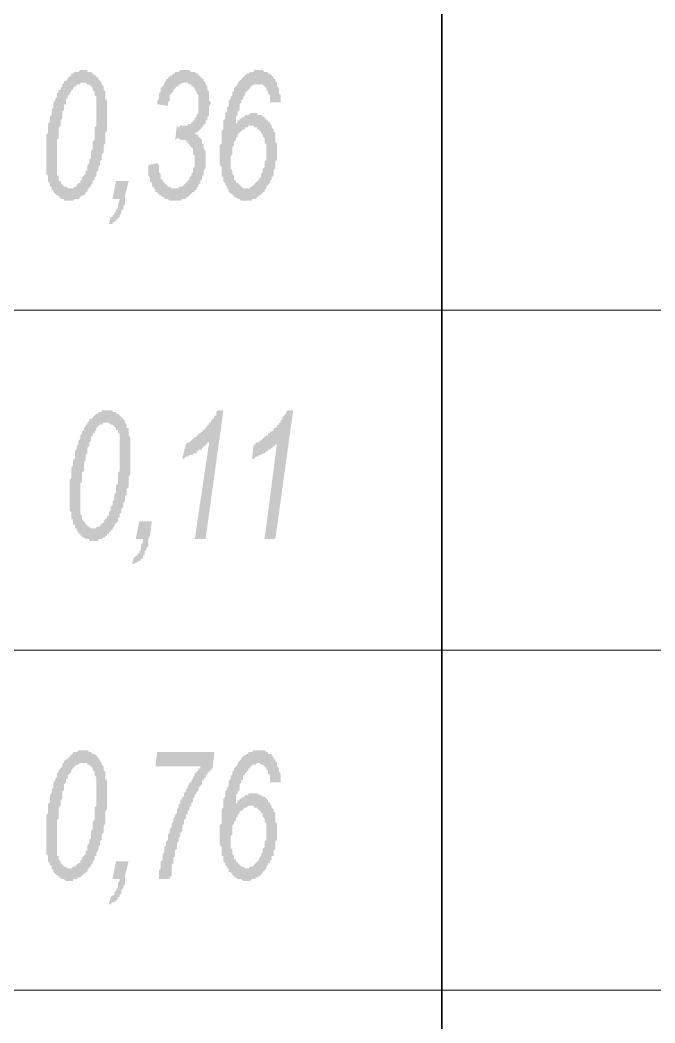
# Model space of a CAD drawing. Header units: millimetres. Extents: x 1372 to 666090, y 1285 to 31551.
# Drawn here: x 635130 to 636611, y 21863 to 24200 of the extents above; entities that cross this region are included whole.
import ezdxf

# ---------------------------------------------------------------- set-up
doc = ezdxf.new("R2010")
doc.units = ezdxf.units.MM
doc.layers.add('PDF _0', color=7, linetype='Continuous')
doc.layers.add('PDF _75-АЗ Штамп', color=7, linetype='Continuous')

msp = doc.modelspace()

# ---------------------------------------------------------------- hatches: boundary and pattern name
at = {"layer": 'PDF _75-АЗ Штамп', "transparency": 33554559}
h = msp.add_hatch(color=256, dxfattribs=at)
h.paths.add_polyline_path([(635191.5, 23882.9), (635191.5, 23887.1), (635191.5, 23891.3), (635191.5, 23895.5), (635191.5, 23899.6), (635191.5, 23903.8), (635191.5, 23903.8), (635191.5, 23908), (635191.5, 23912.1), (635191.5, 23916.3), (635191.5, 23920.5), (635191.5, 23924.7), (635191.5, 23928.8), (635191.5, 23933), (635195.7, 23937.2), (635195.7, 23941.3), (635195.7, 23945.5), (635195.7, 23949.7), (635195.7, 23953.9), (635195.7, 23958), (635199.9, 23962.2), (635199.9, 23966.4), (635199.9, 23970.5), (635199.9, 23974.7), (635204, 23978.9), (635204, 23983.1), (635204, 23987.2), (635204, 23991.4), (635208.2, 23995.6), (635208.2, 23999.7), (635208.2, 24003.9), (635208.2, 24008.1), (635212.4, 24012.3), (635212.4, 24012.3), (635212.4, 24016.4), (635216.5, 24020.6), (635216.5, 24020.6), (635216.5, 24024.8), (635216.5, 24028.9), (635220.7, 24033.1), (635220.7, 24037.3), (635224.9, 24037.3), (635224.9, 24041.5), (635229.1, 24045.6), (635229.1, 24049.8), (635229.1, 24049.8), (635233.2, 24054), (635233.2, 24058.1), (635233.2, 24058.1), (635237.4, 24058.1), (635241.6, 24062.3), (635241.6, 24066.5), (635245.7, 24066.5), (635245.7, 24070.7), (635249.9, 24070.7), (635249.9, 24074.8), (635254.1, 24074.8), (635254.1, 24074.8), (635258.3, 24079), (635262.4, 24079), (635262.4, 24079), (635266.6, 24079), (635270.8, 24083.2), (635270.8, 24083.2), (635274.9, 24083.2), (635279.1, 24083.2), (635279.1, 24083.2), (635283.3, 24083.2), (635287.5, 24083.2), (635287.5, 24079), (635291.6, 24079), (635295.8, 24079), (635295.8, 24079), (635300, 24074.8), (635300, 24074.8), (635304.1, 24070.7), (635308.3, 24070.7), (635308.3, 24066.5), (635312.5, 24066.5), (635312.5, 24062.3), (635316.7, 24058.1), (635316.7, 24058.1), (635320.8, 24054), (635320.8, 24049.8), (635320.8, 24049.8), (635325, 24045.6), (635325, 24041.5), (635325, 24037.3), (635325, 24037.3), (635329.2, 24033.1), (635329.2, 24028.9), (635329.2, 24024.8), (635329.2, 24020.6), (635329.2, 24016.4), (635333.3, 24012.3), (635333.3, 24008.1), (635333.3, 24003.9), (635333.3, 23999.7), (635333.3, 23995.6), (635333.3, 23991.4), (635333.3, 23987.2), (635333.3, 23983.1), (635333.3, 23978.9), (635333.3, 23974.7), (635333.3, 23970.5), (635333.3, 23966.4), (635333.3, 23962.2), (635333.3, 23958), (635333.3, 23953.9), (635333.3, 23949.7), (635333.3, 23945.5), (635333.3, 23941.3), (635329.2, 23937.2), (635329.2, 23933), (635329.2, 23933), (635329.2, 23928.8), (635329.2, 23924.7), (635329.2, 23920.5), (635329.2, 23916.3), (635329.2, 23912.1), (635325, 23908), (635325, 23903.8), (635325, 23899.6), (635325, 23895.5), (635325, 23891.3), (635320.8, 23887.1), (635320.8, 23887.1), (635320.8, 23882.9), (635320.8, 23878.8), (635320.8, 23874.6), (635316.7, 23870.4), (635316.7, 23866.3), (635316.7, 23862.1), (635312.5, 23857.9), (635312.5, 23853.7), (635312.5, 23849.6), (635308.3, 23845.4), (635308.3, 23841.2), (635308.3, 23837.1), (635304.1, 23832.9), (635304.1, 23832.9), (635304.1, 23828.7), (635300, 23824.5), (635300, 23820.4), (635300, 23820.4), (635295.8, 23816.2), (635295.8, 23812), (635291.6, 23812), (635291.6, 23807.9), (635287.5, 23803.7), (635287.5, 23803.7), (635287.5, 23799.5), (635283.3, 23799.5), (635283.3, 23795.3), (635279.1, 23791.2), (635274.9, 23791.2), (635274.9, 23791.2), (635270.8, 23787), (635270.8, 23787), (635266.6, 23782.8), (635262.4, 23782.8), (635262.4, 23782.8), (635258.3, 23782.8), (635254.1, 23778.7), (635254.1, 23778.7), (635249.9, 23778.7), (635245.7, 23778.7), (635245.7, 23778.7), (635241.6, 23778.7), (635241.6, 23778.7), (635237.4, 23778.7), (635233.2, 23778.7), (635233.2, 23782.8), (635229.1, 23782.8), (635224.9, 23782.8), (635224.9, 23787), (635220.7, 23787), (635220.7, 23791.2), (635216.5, 23791.2), (635212.4, 23795.3), (635212.4, 23795.3), (635208.2, 23799.5), (635208.2, 23803.7), (635204, 23803.7), (635204, 23807.9), (635204, 23812), (635199.9, 23812), (635199.9, 23816.2), (635199.9, 23820.4), (635195.7, 23824.5), (635195.7, 23824.5), (635195.7, 23828.7), (635195.7, 23832.9), (635195.7, 23837.1), (635191.5, 23841.2), (635191.5, 23845.4), (635191.5, 23849.6), (635191.5, 23853.7), (635191.5, 23857.9), (635191.5, 23862.1), (635191.5, 23866.3), (635191.5, 23870.4), (635191.5, 23874.6), (635191.5, 23882.9), (635191.5, 23882.9)], flags=0)
h.paths.add_polyline_path([(635216.5, 23870.4), (635216.5, 23866.3), (635216.5, 23862.1), (635216.5, 23857.9), (635216.5, 23853.7), (635216.5, 23849.6), (635216.5, 23845.4), (635216.5, 23841.2), (635216.5, 23837.1), (635220.7, 23837.1), (635220.7, 23832.9), (635220.7, 23828.7), (635220.7, 23824.5), (635224.9, 23824.5), (635224.9, 23820.4), (635229.1, 23816.2), (635229.1, 23816.2), (635233.2, 23812), (635233.2, 23812), (635237.4, 23812), (635241.6, 23807.9), (635241.6, 23807.9), (635245.7, 23807.9), (635245.7, 23807.9), (635249.9, 23807.9), (635249.9, 23807.9), (635254.1, 23807.9), (635258.3, 23812), (635258.3, 23812), (635262.4, 23812), (635262.4, 23816.2), (635266.6, 23820.4), (635270.8, 23820.4), (635270.8, 23824.5), (635274.9, 23828.7), (635274.9, 23828.7), (635274.9, 23828.7), (635274.9, 23832.9), (635279.1, 23837.1), (635279.1, 23837.1), (635283.3, 23841.2), (635283.3, 23845.4), (635283.3, 23849.6), (635287.5, 23849.6), (635287.5, 23853.7), (635287.5, 23857.9), (635287.5, 23862.1), (635291.6, 23866.3), (635291.6, 23870.4), (635291.6, 23874.6), (635295.8, 23878.8), (635295.8, 23882.9), (635295.8, 23887.1), (635295.8, 23891.3), (635295.8, 23895.5), (635300, 23899.6), (635300, 23903.8), (635300, 23908), (635300, 23912.1), (635300, 23916.3), (635304.1, 23920.5), (635304.1, 23924.7), (635304.1, 23933), (635304.1, 23937.2), (635304.1, 23941.3), (635304.1, 23945.5), (635304.1, 23949.7), (635308.3, 23953.9), (635308.3, 23958), (635308.3, 23962.2), (635308.3, 23966.4), (635308.3, 23970.5), (635308.3, 23970.5), (635308.3, 23974.7), (635308.3, 23978.9), (635308.3, 23983.1), (635308.3, 23987.2), (635308.3, 23991.4), (635308.3, 23991.4), (635308.3, 23999.7), (635308.3, 24003.9), (635308.3, 24008.1), (635308.3, 24012.3), (635308.3, 24016.4), (635308.3, 24020.6), (635304.1, 24024.8), (635304.1, 24028.9), (635304.1, 24028.9), (635304.1, 24033.1), (635300, 24037.3), (635300, 24037.3), (635300, 24041.5), (635295.8, 24045.6), (635295.8, 24045.6), (635291.6, 24049.8), (635287.5, 24049.8), (635287.5, 24049.8), (635283.3, 24054), (635279.1, 24054), (635279.1, 24054), (635279.1, 24054), (635274.9, 24054), (635270.8, 24054), (635270.8, 24049.8), (635266.6, 24049.8), (635262.4, 24049.8), (635262.4, 24045.6), (635258.3, 24045.6), (635258.3, 24045.6), (635254.1, 24041.5), (635254.1, 24037.3), (635249.9, 24037.3), (635249.9, 24033.1), (635245.7, 24028.9), (635245.7, 24024.8), (635241.6, 24024.8), (635241.6, 24020.6), (635241.6, 24016.4), (635237.4, 24016.4), (635237.4, 24012.3), (635237.4, 24008.1), (635237.4, 24003.9), (635233.2, 24003.9), (635233.2, 23999.7), (635233.2, 23995.6), (635233.2, 23991.4), (635229.1, 23987.2), (635229.1, 23983.1), (635229.1, 23978.9), (635229.1, 23974.7), (635229.1, 23970.5), (635224.9, 23966.4), (635224.9, 23962.2), (635224.9, 23958), (635224.9, 23953.9), (635220.7, 23949.7), (635220.7, 23941.3), (635220.7, 23937.2), (635220.7, 23933), (635220.7, 23928.8), (635220.7, 23924.7), (635216.5, 23920.5), (635216.5, 23916.3), (635216.5, 23912.1), (635216.5, 23908), (635216.5, 23903.8), (635216.5, 23899.6), (635216.5, 23895.5), (635216.5, 23891.3), (635216.5, 23887.1), (635216.5, 23882.9), (635216.5, 23878.8), (635216.5, 23874.6), (635216.5, 23874.6), (635216.5, 23870.4)], flags=0)
for points in [[(635429.3, 23862.1), (635450.1, 23866.3), (635454.3, 23862.1), (635454.3, 23857.9), (635454.3, 23853.7), (635454.3, 23849.6), (635454.3, 23845.4), (635458.5, 23841.2), (635458.5, 23837.1), (635458.5, 23832.9), (635458.5, 23828.7), (635462.7, 23828.7), (635462.7, 23824.5), (635466.8, 23820.4), (635466.8, 23820.4), (635466.8, 23820.4), (635471, 23816.2), (635471, 23816.2), (635475.2, 23812), (635475.2, 23812), (635479.3, 23812), (635483.5, 23807.9), (635483.5, 23807.9), (635487.7, 23807.9), (635491.9, 23807.9), (635491.9, 23807.9), (635496, 23807.9), (635500.2, 23807.9), (635500.2, 23812), (635504.4, 23812), (635508.5, 23812), (635508.5, 23812), (635512.7, 23816.2), (635512.7, 23816.2), (635516.9, 23820.4), (635516.9, 23820.4), (635521.1, 23824.5), (635525.2, 23828.7), (635525.2, 23832.9), (635525.2, 23832.9), (635529.4, 23837.1), (635529.4, 23841.2), (635533.6, 23845.4), (635533.6, 23849.6), (635533.6, 23849.6), (635533.6, 23853.7), (635537.7, 23857.9), (635537.7, 23862.1), (635537.7, 23866.3), (635537.7, 23870.4), (635537.7, 23870.4), (635537.7, 23874.6), (635537.7, 23878.8), (635537.7, 23882.9), (635533.6, 23887.1), (635533.6, 23891.3), (635533.6, 23895.5), (635533.6, 23899.6), (635529.4, 23903.8), (635529.4, 23903.8), (635525.2, 23908), (635525.2, 23912.1), (635521.1, 23912.1), (635521.1, 23916.3), (635516.9, 23916.3), (635516.9, 23920.5), (635512.7, 23920.5), (635508.5, 23920.5), (635508.5, 23920.5), (635504.4, 23920.5), (635500.2, 23924.7), (635500.2, 23924.7), (635496, 23924.7), (635491.9, 23920.5), (635491.9, 23920.5), (635496, 23953.9), (635496, 23953.9), (635500.2, 23949.7), (635500.2, 23949.7), (635504.4, 23953.9), (635508.5, 23953.9), (635512.7, 23953.9), (635512.7, 23953.9), (635516.9, 23953.9), (635521.1, 23953.9), (635521.1, 23958), (635525.2, 23958), (635529.4, 23958), (635529.4, 23962.2), (635533.6, 23962.2), (635533.6, 23966.4), (635537.7, 23966.4), (635537.7, 23970.5), (635541.9, 23974.7), (635541.9, 23974.7), (635541.9, 23978.9), (635546.1, 23983.1), (635546.1, 23987.2), (635546.1, 23991.4), (635546.1, 23995.6), (635546.1, 23999.7), (635546.1, 24003.9), (635546.1, 24003.9), (635546.1, 24008.1), (635546.1, 24012.3), (635546.1, 24016.4), (635546.1, 24020.6), (635546.1, 24024.8), (635541.9, 24028.9), (635541.9, 24033.1), (635541.9, 24033.1), (635537.7, 24037.3), (635537.7, 24037.3), (635537.7, 24041.5), (635533.6, 24045.6), (635529.4, 24045.6), (635529.4, 24049.8), (635525.2, 24049.8), (635525.2, 24049.8), (635521.1, 24054), (635516.9, 24054), (635516.9, 24054), (635512.7, 24054), (635512.7, 24054), (635508.5, 24054), (635504.4, 24049.8), (635504.4, 24049.8), (635500.2, 24049.8), (635500.2, 24045.6), (635496, 24045.6), (635491.9, 24041.5), (635491.9, 24041.5), (635487.7, 24037.3), (635487.7, 24037.3), (635487.7, 24033.1), (635483.5, 24028.9), (635483.5, 24028.9), (635479.3, 24024.8), (635479.3, 24020.6), (635479.3, 24016.4), (635479.3, 24012.3), (635475.2, 24008.1), (635475.2, 24003.9), (635475.2, 23999.7), (635475.2, 23999.7), (635450.1, 24003.9), (635450.1, 24008.1), (635450.1, 24012.3), (635454.3, 24016.4), (635454.3, 24020.6), (635454.3, 24024.8), (635454.3, 24028.9), (635458.5, 24033.1), (635458.5, 24037.3), (635458.5, 24041.5), (635462.7, 24045.6), (635462.7, 24045.6), (635466.8, 24049.8), (635466.8, 24054), (635466.8, 24054), (635471, 24058.1), (635471, 24062.3), (635475.2, 24062.3), (635475.2, 24066.5), (635479.3, 24066.5), (635479.3, 24070.7), (635483.5, 24070.7), (635487.7, 24074.8), (635487.7, 24074.8), (635491.9, 24074.8), (635491.9, 24079), (635496, 24079), (635500.2, 24079), (635500.2, 24079), (635504.4, 24083.2), (635508.5, 24083.2), (635508.5, 24083.2), (635512.7, 24083.2), (635516.9, 24083.2), (635521.1, 24083.2), (635521.1, 24083.2), (635525.2, 24083.2), (635529.4, 24079), (635529.4, 24079), (635533.6, 24079), (635537.7, 24079), (635537.7, 24079), (635541.9, 24074.8), (635546.1, 24074.8), (635546.1, 24070.7), (635550.3, 24070.7), (635550.3, 24066.5), (635554.4, 24066.5), (635554.4, 24062.3), (635558.6, 24062.3), (635558.6, 24062.3), (635558.6, 24058.1), (635562.8, 24054), (635562.8, 24049.8), (635562.8, 24049.8), (635566.9, 24045.6), (635566.9, 24041.5), (635566.9, 24037.3), (635571.1, 24033.1), (635571.1, 24028.9), (635571.1, 24024.8), (635571.1, 24020.6), (635571.1, 24016.4), (635571.1, 24016.4), (635571.1, 24012.3), (635575.3, 24008.1), (635571.1, 23999.7), (635571.1, 23995.6), (635571.1, 23991.4), (635571.1, 23987.2), (635571.1, 23987.2), (635571.1, 23983.1), (635571.1, 23978.9), (635566.9, 23974.7), (635566.9, 23970.5), (635566.9, 23966.4), (635562.8, 23966.4), (635562.8, 23962.2), (635562.8, 23958), (635558.6, 23958), (635558.6, 23953.9), (635554.4, 23949.7), (635554.4, 23949.7), (635550.3, 23945.5), (635550.3, 23945.5), (635546.1, 23941.3), (635541.9, 23937.2), (635541.9, 23937.2), (635537.7, 23937.2), (635541.9, 23933), (635546.1, 23933), (635546.1, 23928.8), (635550.3, 23924.7), (635550.3, 23924.7), (635554.4, 23920.5), (635554.4, 23916.3), (635554.4, 23912.1), (635558.6, 23912.1), (635558.6, 23908), (635558.6, 23903.8), (635558.6, 23899.6), (635562.8, 23895.5), (635562.8, 23891.3), (635562.8, 23887.1), (635562.8, 23882.9), (635562.8, 23878.8), (635562.8, 23878.8), (635562.8, 23874.6), (635562.8, 23870.4), (635562.8, 23866.3), (635562.8, 23862.1), (635562.8, 23857.9), (635562.8, 23853.7), (635558.6, 23849.6), (635558.6, 23845.4), (635558.6, 23841.2), (635558.6, 23837.1), (635554.4, 23837.1), (635554.4, 23832.9), (635554.4, 23828.7), (635550.3, 23824.5), (635550.3, 23820.4), (635550.3, 23820.4), (635546.1, 23816.2), (635546.1, 23812), (635541.9, 23807.9), (635541.9, 23807.9), (635541.9, 23803.7), (635537.7, 23803.7), (635537.7, 23799.5), (635533.6, 23799.5), (635529.4, 23795.3), (635529.4, 23795.3), (635525.2, 23791.2), (635525.2, 23791.2), (635521.1, 23787), (635516.9, 23787), (635516.9, 23782.8), (635512.7, 23782.8), (635512.7, 23782.8), (635508.5, 23782.8), (635504.4, 23778.7), (635504.4, 23778.7), (635500.2, 23778.7), (635496, 23778.7), (635496, 23778.7), (635491.9, 23778.7), (635487.7, 23778.7), (635487.7, 23778.7), (635483.5, 23778.7), (635479.3, 23778.7), (635475.2, 23782.8), (635475.2, 23782.8), (635471, 23782.8), (635466.8, 23782.8), (635466.8, 23787), (635462.7, 23787), (635462.7, 23787), (635458.5, 23791.2), (635454.3, 23791.2), (635454.3, 23795.3), (635450.1, 23795.3), (635450.1, 23799.5), (635446, 23799.5), (635446, 23803.7), (635446, 23803.7), (635441.8, 23807.9), (635441.8, 23812), (635437.6, 23812), (635437.6, 23816.2), (635437.6, 23820.4), (635433.5, 23824.5), (635433.5, 23824.5), (635433.5, 23828.7), (635433.5, 23832.9), (635429.3, 23837.1), (635429.3, 23841.2), (635429.3, 23845.4), (635429.3, 23849.6), (635429.3, 23853.7), (635429.3, 23857.9), (635429.3, 23862.1)], [(635345.9, 23782.8), (635354.2, 23824.5), (635383.4, 23824.5), (635375.1, 23791.2), (635375.1, 23782.8), (635375.1, 23778.7), (635375.1, 23774.5), (635375.1, 23770.3), (635370.9, 23766.1), (635370.9, 23762), (635370.9, 23757.8), (635366.7, 23757.8), (635366.7, 23753.6), (635366.7, 23749.5), (635362.5, 23745.3), (635362.5, 23745.3), (635362.5, 23741.1), (635358.4, 23736.9), (635358.4, 23736.9), (635354.2, 23732.8), (635354.2, 23732.8), (635350, 23728.6), (635345.9, 23728.6), (635345.9, 23724.4), (635341.7, 23724.4), (635337.5, 23724.4), (635337.5, 23724.4), (635341.7, 23741.1), (635341.7, 23741.1), (635345.9, 23741.1), (635345.9, 23745.3), (635350, 23745.3), (635350, 23749.5), (635350, 23749.5), (635354.2, 23753.6), (635354.2, 23757.8), (635358.4, 23762), (635358.4, 23762), (635358.4, 23766.1), (635358.4, 23770.3), (635362.5, 23778.7), (635362.5, 23782.8), (635362.5, 23782.8)], [(635537.7, 22990.3), (635571.1, 23215.5), (635566.9, 23215.5), (635566.9, 23211.4), (635562.8, 23211.4), (635562.8, 23207.2), (635558.6, 23207.2), (635558.6, 23203), (635554.4, 23203), (635554.4, 23198.8), (635550.3, 23198.8), (635546.1, 23198.8), (635546.1, 23194.7), (635541.9, 23194.7), (635541.9, 23190.5), (635537.7, 23190.5), (635533.6, 23190.5), (635533.6, 23186.3), (635529.4, 23186.3), (635525.2, 23186.3), (635521.1, 23182.2), (635521.1, 23182.2), (635516.9, 23182.2), (635512.7, 23178), (635508.5, 23178), (635516.9, 23211.4), (635516.9, 23211.4), (635521.1, 23215.5), (635521.1, 23215.5), (635525.2, 23215.5), (635529.4, 23219.7), (635529.4, 23219.7), (635533.6, 23223.9), (635533.6, 23223.9), (635537.7, 23228), (635541.9, 23228), (635541.9, 23232.2), (635546.1, 23232.2), (635546.1, 23236.4), (635550.3, 23236.4), (635554.4, 23240.6), (635554.4, 23240.6), (635558.6, 23244.7), (635562.8, 23248.9), (635562.8, 23248.9), (635566.9, 23253.1), (635566.9, 23257.2), (635571.1, 23257.2), (635571.1, 23261.4), (635575.3, 23261.4), (635575.3, 23265.6), (635579.5, 23269.8), (635579.5, 23269.8), (635579.5, 23269.8), (635583.6, 23273.9), (635583.6, 23278.1), (635587.8, 23278.1), (635587.8, 23282.3), (635587.8, 23286.4), (635592, 23290.6), (635592, 23290.6), (635604.5, 23290.6), (635562.8, 22990.3)], [(635700.4, 22990.3), (635729.6, 23215.5), (635729.6, 23215.5), (635729.6, 23211.4), (635725.5, 23211.4), (635725.5, 23207.2), (635721.3, 23207.2), (635717.1, 23203), (635717.1, 23203), (635712.9, 23198.8), (635712.9, 23198.8), (635708.8, 23198.8), (635708.8, 23194.7), (635704.6, 23194.7), (635700.4, 23190.5), (635700.4, 23190.5), (635696.3, 23190.5), (635692.1, 23186.3), (635692.1, 23186.3), (635687.9, 23186.3), (635683.7, 23182.2), (635679.6, 23182.2), (635679.6, 23182.2), (635675.4, 23178), (635671.2, 23178), (635675.4, 23211.4), (635679.6, 23211.4), (635679.6, 23215.5), (635683.7, 23215.5), (635687.9, 23215.5), (635687.9, 23219.7), (635692.1, 23219.7), (635696.3, 23223.9), (635696.3, 23223.9), (635700.4, 23228), (635700.4, 23228), (635704.6, 23232.2), (635708.8, 23232.2), (635708.8, 23236.4), (635712.9, 23236.4), (635712.9, 23240.6), (635717.1, 23240.6), (635721.3, 23244.7), (635721.3, 23248.9), (635725.5, 23248.9), (635729.6, 23253.1), (635729.6, 23257.2), (635733.8, 23257.2), (635733.8, 23261.4), (635738, 23261.4), (635738, 23265.6), (635742.1, 23269.8), (635742.1, 23269.8), (635742.1, 23269.8), (635742.1, 23273.9), (635746.3, 23278.1), (635746.3, 23278.1), (635750.5, 23282.3), (635750.5, 23286.4), (635754.7, 23290.6), (635754.7, 23290.6), (635767.2, 23290.6), (635725.5, 22990.3)], [(635400.1, 22990.3), (635408.4, 23032), (635437.6, 23032), (635433.5, 22998.6), (635429.3, 22990.3), (635429.3, 22986.1), (635429.3, 22981.9), (635429.3, 22977.8), (635429.3, 22973.6), (635425.1, 22969.4), (635425.1, 22965.2), (635425.1, 22965.2), (635420.9, 22961.1), (635420.9, 22956.9), (635420.9, 22952.7), (635416.8, 22952.7), (635416.8, 22948.6), (635416.8, 22944.4), (635412.6, 22944.4), (635412.6, 22940.2), (635408.4, 22940.2), (635404.3, 22936), (635404.3, 22936), (635400.1, 22936), (635395.9, 22931.9), (635395.9, 22931.9), (635391.7, 22931.9), (635395.9, 22948.6), (635395.9, 22948.6), (635400.1, 22948.6), (635400.1, 22952.7), (635404.3, 22952.7), (635404.3, 22956.9), (635408.4, 22956.9), (635408.4, 22961.1), (635412.6, 22965.2), (635412.6, 22969.4), (635412.6, 22973.6), (635412.6, 22977.8), (635416.8, 22981.9), (635416.8, 22986.1), (635416.8, 22990.3), (635416.8, 22990.3)], [(635454.3, 22197.7), (635454.3, 22201.9), (635454.3, 22206), (635454.3, 22210.2), (635454.3, 22214.4), (635454.3, 22218.6), (635458.5, 22222.7), (635458.5, 22222.7), (635458.5, 22226.9), (635458.5, 22231.1), (635458.5, 22235.2), (635458.5, 22239.4), (635462.7, 22243.6), (635462.7, 22247.8), (635462.7, 22251.9), (635462.7, 22256.1), (635466.8, 22260.3), (635466.8, 22264.4), (635466.8, 22272.8), (635466.8, 22272.8), (635471, 22277), (635471, 22281.1), (635471, 22281.1), (635471, 22285.3), (635475.2, 22289.5), (635475.2, 22293.6), (635475.2, 22297.8), (635475.2, 22302), (635479.3, 22306.2), (635479.3, 22310.3), (635479.3, 22314.5), (635479.3, 22314.5), (635483.5, 22318.7), (635483.5, 22322.8), (635483.5, 22327), (635487.7, 22331.2), (635487.7, 22335.4), (635487.7, 22339.5), (635491.9, 22343.7), (635491.9, 22347.9), (635491.9, 22347.9), (635496, 22352), (635496, 22356.2), (635496, 22360.4), (635500.2, 22364.6), (635500.2, 22368.7), (635500.2, 22372.9), (635504.4, 22372.9), (635504.4, 22377.1), (635504.4, 22381.2), (635508.5, 22385.4), (635508.5, 22389.6), (635512.7, 22389.6), (635512.7, 22393.8), (635512.7, 22397.9), (635516.9, 22402.1), (635516.9, 22406.3), (635521.1, 22410.4), (635521.1, 22410.4), (635521.1, 22414.6), (635525.2, 22418.8), (635525.2, 22423), (635529.4, 22423), (635529.4, 22427.1), (635533.6, 22431.3), (635533.6, 22435.5), (635533.6, 22435.5), (635537.7, 22439.6), (635537.7, 22443.8), (635541.9, 22448), (635541.9, 22448), (635546.1, 22452.2), (635546.1, 22456.3), (635550.3, 22456.3), (635550.3, 22460.5), (635446, 22460.5), (635450.1, 22493.9), (635583.6, 22493.9), (635579.5, 22460.5), (635579.5, 22456.3), (635575.3, 22452.2), (635575.3, 22452.2), (635571.1, 22448), (635571.1, 22448), (635566.9, 22443.8), (635566.9, 22439.6), (635562.8, 22439.6), (635562.8, 22435.5), (635558.6, 22431.3), (635558.6, 22427.1), (635554.4, 22427.1), (635554.4, 22423), (635554.4, 22418.8), (635550.3, 22414.6), (635550.3, 22414.6), (635546.1, 22410.4), (635546.1, 22406.3), (635546.1, 22402.1), (635541.9, 22402.1), (635541.9, 22397.9), (635537.7, 22393.8), (635537.7, 22389.6), (635533.6, 22385.4), (635533.6, 22381.2), (635533.6, 22377.1), (635529.4, 22377.1), (635529.4, 22372.9), (635529.4, 22368.7), (635525.2, 22364.6), (635525.2, 22360.4), (635521.1, 22356.2), (635521.1, 22352), (635521.1, 22347.9), (635516.9, 22347.9), (635516.9, 22343.7), (635516.9, 22339.5), (635512.7, 22335.4), (635512.7, 22331.2), (635512.7, 22327), (635508.5, 22322.8), (635508.5, 22318.7), (635508.5, 22314.5), (635508.5, 22310.3), (635504.4, 22306.2), (635504.4, 22302), (635504.4, 22297.8), (635500.2, 22293.6), (635500.2, 22289.5), (635500.2, 22285.3), (635500.2, 22285.3), (635496, 22281.1), (635496, 22277), (635496, 22272.8), (635496, 22268.6), (635491.9, 22264.4), (635491.9, 22260.3), (635491.9, 22256.1), (635491.9, 22251.9), (635487.7, 22247.8), (635487.7, 22243.6), (635487.7, 22239.4), (635487.7, 22239.4), (635487.7, 22235.2), (635483.5, 22231.1), (635483.5, 22226.9), (635483.5, 22222.7), (635483.5, 22218.6), (635483.5, 22214.4), (635483.5, 22210.2), (635483.5, 22206), (635479.3, 22201.9), (635479.3, 22201.9), (635479.3, 22197.7)], [(635345.9, 22197.7), (635354.2, 22239.4), (635383.4, 22239.4), (635375.1, 22206), (635375.1, 22201.9), (635375.1, 22193.5), (635375.1, 22189.4), (635375.1, 22185.2), (635370.9, 22181), (635370.9, 22176.8), (635370.9, 22176.8), (635366.7, 22172.7), (635366.7, 22168.5), (635366.7, 22164.3), (635362.5, 22160.2), (635362.5, 22160.2), (635362.5, 22156), (635358.4, 22156), (635358.4, 22151.8), (635354.2, 22147.6), (635354.2, 22147.6), (635350, 22143.5), (635345.9, 22143.5), (635345.9, 22143.5), (635341.7, 22139.3), (635337.5, 22139.3), (635337.5, 22139.3), (635341.7, 22156), (635341.7, 22156), (635345.9, 22160.2), (635345.9, 22160.2), (635350, 22160.2), (635350, 22164.3), (635350, 22168.5), (635354.2, 22168.5), (635354.2, 22172.7), (635358.4, 22176.8), (635358.4, 22181), (635358.4, 22185.2), (635358.4, 22189.4), (635362.5, 22193.5), (635362.5, 22197.7), (635362.5, 22197.7)]]:
    msp.add_hatch(color=256, dxfattribs=at).paths.add_polyline_path(points)
h = msp.add_hatch(color=256, dxfattribs=at)
h.paths.add_polyline_path([(635629.5, 23958), (635633.7, 23958), (635637.9, 23962.2), (635637.9, 23966.4), (635642, 23966.4), (635642, 23970.5), (635646.2, 23970.5), (635650.4, 23974.7), (635650.4, 23974.7), (635654.5, 23974.7), (635654.5, 23978.9), (635658.7, 23978.9), (635662.9, 23978.9), (635662.9, 23978.9), (635667.1, 23983.1), (635671.2, 23983.1), (635671.2, 23983.1), (635675.4, 23983.1), (635675.4, 23983.1), (635679.6, 23983.1), (635683.7, 23983.1), (635683.7, 23978.9), (635687.9, 23978.9), (635692.1, 23978.9), (635692.1, 23978.9), (635696.3, 23974.7), (635700.4, 23974.7), (635700.4, 23970.5), (635704.6, 23970.5), (635704.6, 23966.4), (635708.8, 23966.4), (635708.8, 23962.2), (635712.9, 23962.2), (635712.9, 23958), (635712.9, 23958), (635717.1, 23953.9), (635717.1, 23949.7), (635721.3, 23945.5), (635721.3, 23945.5), (635721.3, 23941.3), (635725.5, 23937.2), (635725.5, 23933), (635725.5, 23928.8), (635725.5, 23924.7), (635725.5, 23920.5), (635725.5, 23916.3), (635729.6, 23912.1), (635729.6, 23908), (635729.6, 23903.8), (635729.6, 23899.6), (635729.6, 23895.5), (635729.6, 23891.3), (635729.6, 23887.1), (635729.6, 23882.9), (635729.6, 23878.8), (635729.6, 23874.6), (635725.5, 23870.4), (635725.5, 23866.3), (635725.5, 23862.1), (635725.5, 23857.9), (635725.5, 23857.9), (635725.5, 23853.7), (635721.3, 23849.6), (635721.3, 23845.4), (635721.3, 23841.2), (635721.3, 23837.1), (635717.1, 23832.9), (635717.1, 23832.9), (635717.1, 23828.7), (635712.9, 23824.5), (635712.9, 23820.4), (635708.8, 23816.2), (635708.8, 23816.2), (635704.6, 23812), (635704.6, 23812), (635704.6, 23807.9), (635700.4, 23803.7), (635700.4, 23799.5), (635696.3, 23799.5), (635696.3, 23795.3), (635692.1, 23795.3), (635692.1, 23791.2), (635687.9, 23791.2), (635683.7, 23787), (635683.7, 23787), (635679.6, 23782.8), (635679.6, 23782.8), (635675.4, 23782.8), (635671.2, 23782.8), (635671.2, 23778.7), (635667.1, 23778.7), (635662.9, 23778.7), (635662.9, 23778.7), (635658.7, 23778.7), (635658.7, 23778.7), (635654.5, 23778.7), (635650.4, 23778.7), (635650.4, 23778.7), (635646.2, 23778.7), (635642, 23782.8), (635642, 23782.8), (635637.9, 23782.8), (635633.7, 23787), (635633.7, 23787), (635629.5, 23787), (635629.5, 23791.2), (635625.3, 23791.2), (635625.3, 23795.3), (635621.2, 23795.3), (635617, 23799.5), (635617, 23803.7), (635617, 23803.7), (635612.8, 23807.9), (635612.8, 23807.9), (635612.8, 23812), (635608.7, 23816.2), (635608.7, 23816.2), (635608.7, 23820.4), (635604.5, 23824.5), (635604.5, 23828.7), (635604.5, 23832.9), (635604.5, 23832.9), (635600.3, 23837.1), (635600.3, 23841.2), (635600.3, 23845.4), (635600.3, 23849.6), (635600.3, 23853.7), (635600.3, 23857.9), (635596.1, 23862.1), (635596.1, 23866.3), (635596.1, 23870.4), (635596.1, 23874.6), (635596.1, 23882.9), (635596.1, 23882.9), (635596.1, 23887.1), (635596.1, 23891.3), (635596.1, 23895.5), (635596.1, 23899.6), (635596.1, 23903.8), (635596.1, 23908), (635600.3, 23912.1), (635600.3, 23916.3), (635600.3, 23920.5), (635600.3, 23924.7), (635600.3, 23928.8), (635600.3, 23933), (635600.3, 23937.2), (635600.3, 23937.2), (635600.3, 23941.3), (635604.5, 23945.5), (635604.5, 23949.7), (635604.5, 23953.9), (635604.5, 23958), (635604.5, 23962.2), (635604.5, 23966.4), (635608.7, 23970.5), (635608.7, 23974.7), (635608.7, 23978.9), (635608.7, 23983.1), (635612.8, 23987.2), (635612.8, 23991.4), (635612.8, 23995.6), (635617, 23999.7), (635617, 24003.9), (635617, 24008.1), (635617, 24012.3), (635621.2, 24016.4), (635621.2, 24020.6), (635621.2, 24020.6), (635625.3, 24024.8), (635625.3, 24028.9), (635625.3, 24033.1), (635629.5, 24033.1), (635629.5, 24037.3), (635629.5, 24041.5), (635633.7, 24045.6), (635633.7, 24045.6), (635637.9, 24049.8), (635637.9, 24054), (635642, 24058.1), (635642, 24058.1), (635646.2, 24062.3), (635646.2, 24062.3), (635650.4, 24066.5), (635650.4, 24066.5), (635654.5, 24070.7), (635654.5, 24070.7), (635658.7, 24074.8), (635662.9, 24074.8), (635662.9, 24074.8), (635667.1, 24079), (635667.1, 24079), (635671.2, 24079), (635675.4, 24079), (635675.4, 24083.2), (635679.6, 24083.2), (635683.7, 24083.2), (635687.9, 24083.2), (635687.9, 24083.2), (635692.1, 24083.2), (635692.1, 24083.2), (635696.3, 24083.2), (635700.4, 24079), (635704.6, 24079), (635704.6, 24079), (635708.8, 24079), (635708.8, 24074.8), (635712.9, 24074.8), (635717.1, 24070.7), (635717.1, 24070.7), (635721.3, 24066.5), (635721.3, 24066.5), (635721.3, 24062.3), (635725.5, 24062.3), (635725.5, 24058.1), (635729.6, 24054), (635729.6, 24054), (635729.6, 24049.8), (635729.6, 24045.6), (635733.8, 24041.5), (635733.8, 24037.3), (635733.8, 24033.1), (635733.8, 24028.9), (635738, 24024.8), (635738, 24020.6), (635738, 24016.4), (635738, 24012.3), (635738, 24008.1), (635712.9, 24008.1), (635712.9, 24012.3), (635712.9, 24016.4), (635712.9, 24020.6), (635712.9, 24024.8), (635708.8, 24028.9), (635708.8, 24033.1), (635708.8, 24033.1), (635704.6, 24037.3), (635704.6, 24041.5), (635704.6, 24041.5), (635700.4, 24045.6), (635700.4, 24045.6), (635696.3, 24049.8), (635696.3, 24049.8), (635692.1, 24049.8), (635687.9, 24049.8), (635687.9, 24049.8), (635687.9, 24049.8), (635683.7, 24049.8), (635679.6, 24049.8), (635679.6, 24049.8), (635675.4, 24049.8), (635671.2, 24045.6), (635671.2, 24045.6), (635667.1, 24045.6), (635667.1, 24041.5), (635662.9, 24037.3), (635662.9, 24037.3), (635658.7, 24033.1), (635658.7, 24033.1), (635654.5, 24028.9), (635654.5, 24024.8), (635650.4, 24020.6), (635650.4, 24020.6), (635650.4, 24016.4), (635646.2, 24012.3), (635646.2, 24008.1), (635642, 24003.9), (635642, 23999.7), (635642, 23995.6), (635642, 23991.4), (635637.9, 23987.2), (635637.9, 23983.1), (635637.9, 23978.9), (635633.7, 23974.7), (635633.7, 23974.7), (635633.7, 23970.5), (635633.7, 23966.4), (635633.7, 23962.2), (635633.7, 23958), (635629.5, 23958)], flags=0)
h.paths.add_polyline_path([(635621.2, 23866.3), (635621.2, 23862.1), (635621.2, 23857.9), (635621.2, 23853.7), (635625.3, 23849.6), (635625.3, 23845.4), (635625.3, 23845.4), (635625.3, 23841.2), (635629.5, 23837.1), (635629.5, 23832.9), (635629.5, 23828.7), (635633.7, 23824.5), (635633.7, 23824.5), (635633.7, 23820.4), (635637.9, 23820.4), (635642, 23816.2), (635642, 23816.2), (635646.2, 23812), (635646.2, 23812), (635650.4, 23807.9), (635654.5, 23807.9), (635654.5, 23807.9), (635658.7, 23807.9), (635658.7, 23807.9), (635658.7, 23807.9), (635662.9, 23807.9), (635667.1, 23807.9), (635667.1, 23812), (635671.2, 23812), (635675.4, 23816.2), (635675.4, 23816.2), (635679.6, 23820.4), (635679.6, 23820.4), (635683.7, 23824.5), (635683.7, 23824.5), (635687.9, 23828.7), (635687.9, 23832.9), (635692.1, 23832.9), (635692.1, 23837.1), (635692.1, 23841.2), (635696.3, 23845.4), (635696.3, 23849.6), (635696.3, 23849.6), (635696.3, 23853.7), (635700.4, 23857.9), (635700.4, 23862.1), (635700.4, 23866.3), (635700.4, 23870.4), (635704.6, 23874.6), (635704.6, 23878.8), (635704.6, 23882.9), (635704.6, 23887.1), (635704.6, 23891.3), (635704.6, 23891.3), (635704.6, 23895.5), (635704.6, 23903.8), (635704.6, 23908), (635704.6, 23912.1), (635700.4, 23912.1), (635700.4, 23916.3), (635700.4, 23920.5), (635700.4, 23924.7), (635696.3, 23928.8), (635696.3, 23933), (635696.3, 23933), (635692.1, 23937.2), (635692.1, 23941.3), (635687.9, 23941.3), (635687.9, 23945.5), (635683.7, 23945.5), (635683.7, 23949.7), (635679.6, 23949.7), (635675.4, 23949.7), (635675.4, 23953.9), (635671.2, 23953.9), (635667.1, 23953.9), (635667.1, 23953.9), (635667.1, 23953.9), (635662.9, 23953.9), (635662.9, 23949.7), (635658.7, 23949.7), (635654.5, 23949.7), (635654.5, 23945.5), (635650.4, 23945.5), (635650.4, 23945.5), (635646.2, 23941.3), (635642, 23937.2), (635642, 23937.2), (635637.9, 23933), (635637.9, 23928.8), (635637.9, 23928.8), (635633.7, 23924.7), (635633.7, 23924.7), (635633.7, 23920.5), (635629.5, 23916.3), (635629.5, 23912.1), (635629.5, 23908), (635625.3, 23903.8), (635625.3, 23903.8), (635625.3, 23899.6), (635625.3, 23895.5), (635625.3, 23891.3), (635625.3, 23887.1), (635621.2, 23882.9), (635621.2, 23878.8), (635621.2, 23874.6), (635621.2, 23870.4), (635621.2, 23866.3)], flags=0)
h = msp.add_hatch(color=256, dxfattribs=at)
h.paths.add_polyline_path([(635245.7, 23090.4), (635245.7, 23094.6), (635245.7, 23098.7), (635245.7, 23102.9), (635245.7, 23107.1), (635245.7, 23111.2), (635245.7, 23115.4), (635245.7, 23119.6), (635245.7, 23123.8), (635245.7, 23123.8), (635245.7, 23127.9), (635249.9, 23132.1), (635249.9, 23136.3), (635249.9, 23140.4), (635249.9, 23144.6), (635249.9, 23148.8), (635249.9, 23153), (635249.9, 23157.1), (635254.1, 23161.3), (635254.1, 23165.5), (635254.1, 23169.6), (635254.1, 23173.8), (635258.3, 23178), (635258.3, 23182.2), (635258.3, 23190.5), (635258.3, 23194.7), (635258.3, 23194.7), (635262.4, 23198.8), (635262.4, 23203), (635262.4, 23207.2), (635266.6, 23211.4), (635266.6, 23215.5), (635266.6, 23219.7), (635266.6, 23219.7), (635270.8, 23223.9), (635270.8, 23228), (635270.8, 23228), (635270.8, 23232.2), (635274.9, 23236.4), (635274.9, 23240.6), (635279.1, 23244.7), (635279.1, 23248.9), (635279.1, 23248.9), (635283.3, 23253.1), (635283.3, 23257.2), (635287.5, 23257.2), (635287.5, 23261.4), (635291.6, 23265.6), (635291.6, 23265.6), (635291.6, 23269.8), (635295.8, 23269.8), (635300, 23273.9), (635300, 23273.9), (635304.1, 23278.1), (635304.1, 23278.1), (635308.3, 23282.3), (635308.3, 23282.3), (635312.5, 23282.3), (635312.5, 23286.4), (635316.7, 23286.4), (635320.8, 23286.4), (635320.8, 23290.6), (635325, 23290.6), (635329.2, 23290.6), (635329.2, 23290.6), (635333.3, 23290.6), (635337.5, 23290.6), (635337.5, 23290.6), (635341.7, 23290.6), (635345.9, 23290.6), (635345.9, 23286.4), (635350, 23286.4), (635354.2, 23286.4), (635354.2, 23282.3), (635358.4, 23282.3), (635358.4, 23282.3), (635362.5, 23278.1), (635366.7, 23273.9), (635366.7, 23273.9), (635370.9, 23269.8), (635370.9, 23269.8), (635375.1, 23265.6), (635375.1, 23261.4), (635375.1, 23261.4), (635379.2, 23257.2), (635379.2, 23253.1), (635379.2, 23248.9), (635383.4, 23248.9), (635383.4, 23244.7), (635383.4, 23240.6), (635383.4, 23236.4), (635383.4, 23232.2), (635387.6, 23228), (635387.6, 23223.9), (635387.6, 23219.7), (635387.6, 23215.5), (635387.6, 23211.4), (635387.6, 23207.2), (635387.6, 23203), (635387.6, 23198.8), (635387.6, 23194.7), (635387.6, 23190.5), (635387.6, 23186.3), (635387.6, 23182.2), (635387.6, 23178), (635387.6, 23173.8), (635387.6, 23169.6), (635387.6, 23165.5), (635387.6, 23161.3), (635387.6, 23157.1), (635387.6, 23153), (635387.6, 23153), (635387.6, 23148.8), (635387.6, 23144.6), (635387.6, 23140.4), (635383.4, 23136.3), (635383.4, 23132.1), (635383.4, 23127.9), (635383.4, 23123.8), (635383.4, 23119.6), (635383.4, 23115.4), (635383.4, 23111.2), (635379.2, 23107.1), (635379.2, 23102.9), (635379.2, 23098.7), (635379.2, 23094.6), (635379.2, 23094.6), (635375.1, 23090.4), (635375.1, 23086.2), (635375.1, 23082), (635375.1, 23077.9), (635370.9, 23073.7), (635370.9, 23069.5), (635370.9, 23065.4), (635366.7, 23061.2), (635366.7, 23057), (635366.7, 23052.8), (635362.5, 23048.7), (635362.5, 23044.5), (635362.5, 23040.3), (635358.4, 23040.3), (635358.4, 23036.2), (635358.4, 23032), (635354.2, 23027.8), (635354.2, 23027.8), (635350, 23023.6), (635350, 23019.5), (635350, 23019.5), (635345.9, 23015.3), (635345.9, 23011.1), (635341.7, 23011.1), (635341.7, 23007), (635337.5, 23007), (635337.5, 23002.8), (635333.3, 23002.8), (635333.3, 22998.6), (635329.2, 22998.6), (635329.2, 22994.4), (635325, 22994.4), (635320.8, 22990.3), (635320.8, 22990.3), (635316.7, 22990.3), (635312.5, 22990.3), (635312.5, 22986.1), (635308.3, 22986.1), (635304.1, 22986.1), (635304.1, 22986.1), (635300, 22986.1), (635300, 22986.1), (635295.8, 22986.1), (635291.6, 22986.1), (635291.6, 22990.3), (635287.5, 22990.3), (635283.3, 22990.3), (635283.3, 22990.3), (635279.1, 22994.4), (635274.9, 22994.4), (635274.9, 22998.6), (635270.8, 22998.6), (635270.8, 23002.8), (635266.6, 23002.8), (635266.6, 23007), (635262.4, 23011.1), (635262.4, 23015.3), (635258.3, 23015.3), (635258.3, 23019.5), (635258.3, 23023.6), (635254.1, 23023.6), (635254.1, 23027.8), (635254.1, 23032), (635254.1, 23036.2), (635249.9, 23036.2), (635249.9, 23040.3), (635249.9, 23044.5), (635249.9, 23048.7), (635249.9, 23052.8), (635245.7, 23057), (635245.7, 23061.2), (635245.7, 23065.4), (635245.7, 23069.5), (635245.7, 23073.7), (635245.7, 23077.9), (635245.7, 23086.2), (635245.7, 23090.4), (635245.7, 23090.4)], flags=0)
h.paths.add_polyline_path([(635270.8, 23082), (635270.8, 23073.7), (635270.8, 23069.5), (635270.8, 23065.4), (635270.8, 23061.2), (635270.8, 23057), (635270.8, 23052.8), (635270.8, 23048.7), (635274.9, 23044.5), (635274.9, 23044.5), (635274.9, 23040.3), (635274.9, 23036.2), (635279.1, 23032), (635279.1, 23032), (635283.3, 23027.8), (635283.3, 23023.6), (635287.5, 23023.6), (635287.5, 23019.5), (635291.6, 23019.5), (635291.6, 23019.5), (635295.8, 23015.3), (635300, 23015.3), (635300, 23015.3), (635304.1, 23015.3), (635304.1, 23015.3), (635308.3, 23015.3), (635308.3, 23019.5), (635312.5, 23019.5), (635316.7, 23019.5), (635316.7, 23023.6), (635320.8, 23023.6), (635320.8, 23027.8), (635325, 23027.8), (635325, 23032), (635329.2, 23036.2), (635329.2, 23036.2), (635329.2, 23036.2), (635333.3, 23040.3), (635333.3, 23044.5), (635337.5, 23044.5), (635337.5, 23048.7), (635337.5, 23052.8), (635341.7, 23057), (635341.7, 23057), (635341.7, 23061.2), (635341.7, 23065.4), (635345.9, 23069.5), (635345.9, 23073.7), (635345.9, 23077.9), (635350, 23082), (635350, 23086.2), (635350, 23090.4), (635350, 23094.6), (635354.2, 23098.7), (635354.2, 23102.9), (635354.2, 23107.1), (635354.2, 23111.2), (635354.2, 23115.4), (635358.4, 23119.6), (635358.4, 23123.8), (635358.4, 23127.9), (635358.4, 23136.3), (635358.4, 23140.4), (635358.4, 23144.6), (635362.5, 23148.8), (635362.5, 23153), (635362.5, 23157.1), (635362.5, 23161.3), (635362.5, 23165.5), (635362.5, 23169.6), (635362.5, 23173.8), (635362.5, 23178), (635362.5, 23178), (635362.5, 23182.2), (635362.5, 23186.3), (635362.5, 23190.5), (635362.5, 23194.7), (635362.5, 23198.8), (635362.5, 23198.8), (635362.5, 23207.2), (635362.5, 23211.4), (635362.5, 23215.5), (635362.5, 23219.7), (635362.5, 23223.9), (635362.5, 23228), (635362.5, 23232.2), (635362.5, 23236.4), (635358.4, 23236.4), (635358.4, 23240.6), (635358.4, 23244.7), (635354.2, 23244.7), (635354.2, 23248.9), (635350, 23253.1), (635350, 23253.1), (635345.9, 23257.2), (635345.9, 23257.2), (635341.7, 23257.2), (635337.5, 23261.4), (635337.5, 23261.4), (635333.3, 23261.4), (635333.3, 23261.4), (635329.2, 23261.4), (635329.2, 23261.4), (635325, 23261.4), (635320.8, 23257.2), (635320.8, 23257.2), (635316.7, 23257.2), (635312.5, 23253.1), (635312.5, 23253.1), (635308.3, 23248.9), (635308.3, 23248.9), (635308.3, 23244.7), (635304.1, 23240.6), (635304.1, 23236.4), (635300, 23236.4), (635300, 23232.2), (635295.8, 23228), (635295.8, 23223.9), (635295.8, 23223.9), (635295.8, 23219.7), (635291.6, 23215.5), (635291.6, 23211.4), (635291.6, 23211.4), (635291.6, 23207.2), (635287.5, 23203), (635287.5, 23198.8), (635287.5, 23194.7), (635287.5, 23190.5), (635283.3, 23186.3), (635283.3, 23182.2), (635283.3, 23178), (635283.3, 23173.8), (635279.1, 23169.6), (635279.1, 23165.5), (635279.1, 23161.3), (635279.1, 23157.1), (635279.1, 23148.8), (635274.9, 23144.6), (635274.9, 23140.4), (635274.9, 23136.3), (635274.9, 23132.1), (635274.9, 23127.9), (635274.9, 23123.8), (635270.8, 23119.6), (635270.8, 23115.4), (635270.8, 23111.2), (635270.8, 23107.1), (635270.8, 23102.9), (635270.8, 23098.7), (635270.8, 23094.6), (635270.8, 23090.4), (635270.8, 23086.2), (635270.8, 23082), (635270.8, 23082), (635270.8, 23082)], flags=0)
h = msp.add_hatch(color=256, dxfattribs=at)
h.paths.add_polyline_path([(635191.5, 22297.8), (635191.5, 22302), (635191.5, 22306.2), (635191.5, 22310.3), (635191.5, 22314.5), (635191.5, 22318.7), (635191.5, 22322.8), (635191.5, 22327), (635191.5, 22331.2), (635191.5, 22335.4), (635191.5, 22339.5), (635191.5, 22343.7), (635191.5, 22343.7), (635191.5, 22347.9), (635195.7, 22352), (635195.7, 22356.2), (635195.7, 22360.4), (635195.7, 22364.6), (635195.7, 22368.7), (635195.7, 22372.9), (635199.9, 22377.1), (635199.9, 22381.2), (635199.9, 22389.6), (635199.9, 22393.8), (635204, 22397.9), (635204, 22402.1), (635204, 22406.3), (635204, 22406.3), (635208.2, 22410.4), (635208.2, 22414.6), (635208.2, 22418.8), (635208.2, 22423), (635212.4, 22427.1), (635212.4, 22431.3), (635212.4, 22431.3), (635216.5, 22435.5), (635216.5, 22435.5), (635216.5, 22439.6), (635216.5, 22443.8), (635220.7, 22448), (635220.7, 22452.2), (635224.9, 22456.3), (635224.9, 22456.3), (635229.1, 22460.5), (635229.1, 22464.7), (635229.1, 22468.8), (635233.2, 22468.8), (635233.2, 22473), (635233.2, 22473), (635237.4, 22477.2), (635241.6, 22477.2), (635241.6, 22481.4), (635245.7, 22481.4), (635245.7, 22485.5), (635249.9, 22485.5), (635249.9, 22489.7), (635254.1, 22489.7), (635254.1, 22493.9), (635258.3, 22493.9), (635262.4, 22493.9), (635262.4, 22493.9), (635266.6, 22498), (635270.8, 22498), (635270.8, 22498), (635274.9, 22498), (635279.1, 22498), (635279.1, 22498), (635283.3, 22498), (635287.5, 22498), (635287.5, 22498), (635291.6, 22493.9), (635295.8, 22493.9), (635295.8, 22493.9), (635300, 22489.7), (635300, 22489.7), (635304.1, 22489.7), (635308.3, 22485.5), (635308.3, 22485.5), (635312.5, 22481.4), (635312.5, 22477.2), (635316.7, 22477.2), (635316.7, 22473), (635320.8, 22468.8), (635320.8, 22468.8), (635320.8, 22464.7), (635325, 22460.5), (635325, 22456.3), (635325, 22456.3), (635325, 22452.2), (635329.2, 22448), (635329.2, 22443.8), (635329.2, 22439.6), (635329.2, 22435.5), (635329.2, 22431.3), (635333.3, 22427.1), (635333.3, 22423), (635333.3, 22418.8), (635333.3, 22414.6), (635333.3, 22410.4), (635333.3, 22406.3), (635333.3, 22402.1), (635333.3, 22397.9), (635333.3, 22393.8), (635333.3, 22389.6), (635333.3, 22385.4), (635333.3, 22381.2), (635333.3, 22377.1), (635333.3, 22377.1), (635333.3, 22372.9), (635333.3, 22368.7), (635333.3, 22364.6), (635333.3, 22360.4), (635329.2, 22356.2), (635329.2, 22352), (635329.2, 22347.9), (635329.2, 22343.7), (635329.2, 22339.5), (635329.2, 22335.4), (635329.2, 22331.2), (635329.2, 22327), (635325, 22322.8), (635325, 22318.7), (635325, 22314.5), (635325, 22310.3), (635325, 22306.2), (635320.8, 22302), (635320.8, 22302), (635320.8, 22297.8), (635320.8, 22293.6), (635320.8, 22289.5), (635316.7, 22285.3), (635316.7, 22281.1), (635316.7, 22277), (635312.5, 22272.8), (635312.5, 22268.6), (635312.5, 22264.4), (635308.3, 22260.3), (635308.3, 22256.1), (635308.3, 22251.9), (635304.1, 22251.9), (635304.1, 22247.8), (635304.1, 22243.6), (635300, 22239.4), (635300, 22235.2), (635300, 22235.2), (635295.8, 22231.1), (635295.8, 22226.9), (635291.6, 22226.9), (635291.6, 22222.7), (635287.5, 22218.6), (635287.5, 22218.6), (635287.5, 22214.4), (635283.3, 22214.4), (635283.3, 22210.2), (635279.1, 22210.2), (635274.9, 22206), (635274.9, 22206), (635270.8, 22201.9), (635270.8, 22201.9), (635266.6, 22201.9), (635262.4, 22197.7), (635262.4, 22197.7), (635258.3, 22197.7), (635254.1, 22197.7), (635254.1, 22193.5), (635249.9, 22193.5), (635245.7, 22193.5), (635245.7, 22193.5), (635241.6, 22193.5), (635241.6, 22193.5), (635237.4, 22193.5), (635233.2, 22197.7), (635233.2, 22197.7), (635229.1, 22197.7), (635224.9, 22197.7), (635224.9, 22201.9), (635220.7, 22201.9), (635220.7, 22206), (635216.5, 22206), (635212.4, 22210.2), (635212.4, 22210.2), (635208.2, 22214.4), (635208.2, 22218.6), (635204, 22222.7), (635204, 22222.7), (635204, 22226.9), (635199.9, 22231.1), (635199.9, 22231.1), (635199.9, 22235.2), (635195.7, 22239.4), (635195.7, 22243.6), (635195.7, 22243.6), (635195.7, 22247.8), (635195.7, 22251.9), (635191.5, 22256.1), (635191.5, 22260.3), (635191.5, 22264.4), (635191.5, 22268.6), (635191.5, 22272.8), (635191.5, 22277), (635191.5, 22281.1), (635191.5, 22285.3), (635191.5, 22293.6), (635191.5, 22297.8), (635191.5, 22297.8)], flags=0)
h.paths.add_polyline_path([(635216.5, 22289.5), (635216.5, 22281.1), (635216.5, 22277), (635216.5, 22272.8), (635216.5, 22268.6), (635216.5, 22264.4), (635216.5, 22260.3), (635216.5, 22256.1), (635216.5, 22251.9), (635220.7, 22251.9), (635220.7, 22247.8), (635220.7, 22243.6), (635220.7, 22243.6), (635224.9, 22239.4), (635224.9, 22235.2), (635229.1, 22231.1), (635229.1, 22231.1), (635233.2, 22226.9), (635233.2, 22226.9), (635237.4, 22226.9), (635241.6, 22222.7), (635241.6, 22222.7), (635245.7, 22222.7), (635245.7, 22222.7), (635249.9, 22222.7), (635249.9, 22222.7), (635254.1, 22226.9), (635258.3, 22226.9), (635258.3, 22226.9), (635262.4, 22231.1), (635262.4, 22231.1), (635266.6, 22235.2), (635270.8, 22235.2), (635270.8, 22239.4), (635274.9, 22243.6), (635274.9, 22243.6), (635274.9, 22243.6), (635274.9, 22247.8), (635279.1, 22251.9), (635279.1, 22251.9), (635283.3, 22256.1), (635283.3, 22260.3), (635283.3, 22264.4), (635287.5, 22264.4), (635287.5, 22268.6), (635287.5, 22272.8), (635287.5, 22277), (635291.6, 22281.1), (635291.6, 22285.3), (635291.6, 22289.5), (635295.8, 22293.6), (635295.8, 22297.8), (635295.8, 22302), (635295.8, 22306.2), (635295.8, 22310.3), (635300, 22314.5), (635300, 22318.7), (635300, 22322.8), (635300, 22327), (635300, 22331.2), (635304.1, 22335.4), (635304.1, 22343.7), (635304.1, 22347.9), (635304.1, 22352), (635304.1, 22356.2), (635304.1, 22360.4), (635304.1, 22364.6), (635308.3, 22368.7), (635308.3, 22372.9), (635308.3, 22377.1), (635308.3, 22381.2), (635308.3, 22385.4), (635308.3, 22389.6), (635308.3, 22389.6), (635308.3, 22393.8), (635308.3, 22397.9), (635308.3, 22402.1), (635308.3, 22406.3), (635308.3, 22406.3), (635308.3, 22414.6), (635308.3, 22418.8), (635308.3, 22423), (635308.3, 22427.1), (635308.3, 22431.3), (635308.3, 22435.5), (635304.1, 22439.6), (635304.1, 22443.8), (635304.1, 22448), (635304.1, 22448), (635300, 22452.2), (635300, 22456.3), (635300, 22456.3), (635295.8, 22460.5), (635295.8, 22460.5), (635291.6, 22464.7), (635287.5, 22464.7), (635287.5, 22468.8), (635283.3, 22468.8), (635279.1, 22468.8), (635279.1, 22468.8), (635279.1, 22468.8), (635274.9, 22468.8), (635270.8, 22468.8), (635270.8, 22468.8), (635266.6, 22464.7), (635262.4, 22464.7), (635262.4, 22464.7), (635258.3, 22460.5), (635258.3, 22460.5), (635254.1, 22456.3), (635254.1, 22456.3), (635249.9, 22452.2), (635249.9, 22448), (635245.7, 22443.8), (635245.7, 22443.8), (635241.6, 22439.6), (635241.6, 22435.5), (635241.6, 22431.3), (635237.4, 22431.3), (635237.4, 22427.1), (635237.4, 22423), (635237.4, 22423), (635233.2, 22418.8), (635233.2, 22414.6), (635233.2, 22410.4), (635233.2, 22406.3), (635229.1, 22402.1), (635229.1, 22397.9), (635229.1, 22393.8), (635229.1, 22389.6), (635229.1, 22385.4), (635224.9, 22381.2), (635224.9, 22377.1), (635224.9, 22372.9), (635224.9, 22368.7), (635220.7, 22364.6), (635220.7, 22360.4), (635220.7, 22352), (635220.7, 22347.9), (635220.7, 22343.7), (635220.7, 22339.5), (635216.5, 22335.4), (635216.5, 22331.2), (635216.5, 22327), (635216.5, 22322.8), (635216.5, 22318.7), (635216.5, 22314.5), (635216.5, 22310.3), (635216.5, 22306.2), (635216.5, 22302), (635216.5, 22297.8), (635216.5, 22293.6), (635216.5, 22293.6), (635216.5, 22289.5), (635216.5, 22289.5)], flags=0)
h = msp.add_hatch(color=256, dxfattribs=at)
h.paths.add_polyline_path([(635629.5, 22372.9), (635633.7, 22372.9), (635637.9, 22377.1), (635637.9, 22381.2), (635642, 22381.2), (635642, 22385.4), (635646.2, 22385.4), (635650.4, 22389.6), (635650.4, 22389.6), (635654.5, 22389.6), (635654.5, 22393.8), (635658.7, 22393.8), (635662.9, 22393.8), (635662.9, 22397.9), (635667.1, 22397.9), (635671.2, 22397.9), (635671.2, 22397.9), (635675.4, 22397.9), (635675.4, 22397.9), (635679.6, 22397.9), (635683.7, 22397.9), (635683.7, 22397.9), (635687.9, 22393.8), (635692.1, 22393.8), (635692.1, 22393.8), (635696.3, 22389.6), (635700.4, 22389.6), (635700.4, 22389.6), (635704.6, 22385.4), (635704.6, 22385.4), (635708.8, 22381.2), (635708.8, 22377.1), (635712.9, 22377.1), (635712.9, 22372.9), (635712.9, 22372.9), (635717.1, 22368.7), (635717.1, 22364.6), (635721.3, 22360.4), (635721.3, 22360.4), (635721.3, 22356.2), (635725.5, 22352), (635725.5, 22347.9), (635725.5, 22343.7), (635725.5, 22339.5), (635725.5, 22335.4), (635725.5, 22331.2), (635729.6, 22327), (635729.6, 22322.8), (635729.6, 22318.7), (635729.6, 22314.5), (635729.6, 22310.3), (635729.6, 22306.2), (635729.6, 22302), (635729.6, 22297.8), (635729.6, 22293.6), (635729.6, 22289.5), (635725.5, 22285.3), (635725.5, 22285.3), (635725.5, 22281.1), (635725.5, 22277), (635725.5, 22272.8), (635725.5, 22268.6), (635721.3, 22264.4), (635721.3, 22260.3), (635721.3, 22256.1), (635721.3, 22251.9), (635717.1, 22251.9), (635717.1, 22247.8), (635717.1, 22243.6), (635712.9, 22239.4), (635712.9, 22235.2), (635708.8, 22235.2), (635708.8, 22231.1), (635704.6, 22226.9), (635704.6, 22226.9), (635704.6, 22222.7), (635700.4, 22218.6), (635700.4, 22218.6), (635696.3, 22214.4), (635696.3, 22210.2), (635692.1, 22210.2), (635692.1, 22206), (635687.9, 22206), (635683.7, 22201.9), (635683.7, 22201.9), (635679.6, 22201.9), (635679.6, 22197.7), (635675.4, 22197.7), (635671.2, 22197.7), (635671.2, 22197.7), (635667.1, 22193.5), (635662.9, 22193.5), (635662.9, 22193.5), (635658.7, 22193.5), (635658.7, 22193.5), (635654.5, 22193.5), (635650.4, 22193.5), (635650.4, 22193.5), (635646.2, 22197.7), (635642, 22197.7), (635642, 22197.7), (635637.9, 22197.7), (635633.7, 22201.9), (635633.7, 22201.9), (635629.5, 22201.9), (635629.5, 22206), (635625.3, 22206), (635625.3, 22210.2), (635621.2, 22214.4), (635617, 22214.4), (635617, 22218.6), (635617, 22222.7), (635612.8, 22222.7), (635612.8, 22222.7), (635612.8, 22226.9), (635608.7, 22231.1), (635608.7, 22235.2), (635608.7, 22235.2), (635604.5, 22239.4), (635604.5, 22243.6), (635604.5, 22247.8), (635604.5, 22251.9), (635600.3, 22251.9), (635600.3, 22256.1), (635600.3, 22260.3), (635600.3, 22264.4), (635600.3, 22268.6), (635600.3, 22272.8), (635596.1, 22277), (635596.1, 22281.1), (635596.1, 22285.3), (635596.1, 22293.6), (635596.1, 22297.8), (635596.1, 22297.8), (635596.1, 22302), (635596.1, 22306.2), (635596.1, 22310.3), (635596.1, 22314.5), (635596.1, 22318.7), (635596.1, 22322.8), (635600.3, 22327), (635600.3, 22331.2), (635600.3, 22335.4), (635600.3, 22339.5), (635600.3, 22343.7), (635600.3, 22347.9), (635600.3, 22352), (635600.3, 22356.2), (635600.3, 22360.4), (635604.5, 22364.6), (635604.5, 22368.7), (635604.5, 22372.9), (635604.5, 22377.1), (635604.5, 22381.2), (635604.5, 22385.4), (635608.7, 22389.6), (635608.7, 22389.6), (635608.7, 22393.8), (635608.7, 22402.1), (635612.8, 22406.3), (635612.8, 22410.4), (635612.8, 22410.4), (635617, 22414.6), (635617, 22418.8), (635617, 22423), (635617, 22427.1), (635621.2, 22431.3), (635621.2, 22435.5), (635621.2, 22439.6), (635625.3, 22439.6), (635625.3, 22443.8), (635625.3, 22448), (635629.5, 22452.2), (635629.5, 22452.2), (635629.5, 22456.3), (635633.7, 22460.5), (635633.7, 22460.5), (635637.9, 22464.7), (635637.9, 22468.8), (635642, 22473), (635642, 22473), (635646.2, 22477.2), (635646.2, 22481.4), (635650.4, 22481.4), (635650.4, 22485.5), (635654.5, 22485.5), (635654.5, 22485.5), (635658.7, 22489.7), (635662.9, 22489.7), (635662.9, 22493.9), (635667.1, 22493.9), (635667.1, 22493.9), (635671.2, 22493.9), (635675.4, 22498), (635675.4, 22498), (635679.6, 22498), (635683.7, 22498), (635687.9, 22498), (635687.9, 22498), (635692.1, 22498), (635692.1, 22498), (635696.3, 22498), (635700.4, 22498), (635704.6, 22493.9), (635704.6, 22493.9), (635708.8, 22493.9), (635708.8, 22489.7), (635712.9, 22489.7), (635717.1, 22489.7), (635717.1, 22485.5), (635721.3, 22481.4), (635721.3, 22481.4), (635721.3, 22477.2), (635725.5, 22477.2), (635725.5, 22473), (635729.6, 22468.8), (635729.6, 22468.8), (635729.6, 22464.7), (635729.6, 22460.5), (635733.8, 22456.3), (635733.8, 22452.2), (635733.8, 22448), (635733.8, 22448), (635738, 22443.8), (635738, 22435.5), (635738, 22431.3), (635738, 22427.1), (635738, 22423), (635712.9, 22423), (635712.9, 22427.1), (635712.9, 22431.3), (635712.9, 22435.5), (635712.9, 22439.6), (635708.8, 22443.8), (635708.8, 22448), (635708.8, 22452.2), (635704.6, 22452.2), (635704.6, 22456.3), (635704.6, 22456.3), (635700.4, 22460.5), (635700.4, 22460.5), (635696.3, 22464.7), (635696.3, 22464.7), (635692.1, 22464.7), (635687.9, 22468.8), (635687.9, 22468.8), (635687.9, 22468.8), (635683.7, 22468.8), (635679.6, 22464.7), (635679.6, 22464.7), (635675.4, 22464.7), (635671.2, 22464.7), (635671.2, 22460.5), (635667.1, 22460.5), (635667.1, 22456.3), (635662.9, 22456.3), (635662.9, 22452.2), (635658.7, 22448), (635658.7, 22448), (635654.5, 22443.8), (635654.5, 22439.6), (635650.4, 22439.6), (635650.4, 22435.5), (635650.4, 22431.3), (635646.2, 22427.1), (635646.2, 22423), (635642, 22418.8), (635642, 22418.8), (635642, 22410.4), (635642, 22406.3), (635637.9, 22402.1), (635637.9, 22402.1), (635637.9, 22397.9), (635633.7, 22393.8), (635633.7, 22389.6), (635633.7, 22385.4), (635633.7, 22381.2), (635633.7, 22377.1), (635633.7, 22372.9), (635629.5, 22372.9)], flags=0)
h.paths.add_polyline_path([(635621.2, 22281.1), (635621.2, 22277), (635621.2, 22272.8), (635621.2, 22268.6), (635625.3, 22268.6), (635625.3, 22264.4), (635625.3, 22260.3), (635625.3, 22256.1), (635629.5, 22251.9), (635629.5, 22247.8), (635629.5, 22243.6), (635633.7, 22243.6), (635633.7, 22239.4), (635633.7, 22239.4), (635637.9, 22235.2), (635642, 22231.1), (635642, 22231.1), (635646.2, 22226.9), (635646.2, 22226.9), (635650.4, 22226.9), (635654.5, 22222.7), (635654.5, 22222.7), (635658.7, 22222.7), (635658.7, 22222.7), (635658.7, 22222.7), (635662.9, 22222.7), (635667.1, 22226.9), (635667.1, 22226.9), (635671.2, 22226.9), (635675.4, 22231.1), (635675.4, 22231.1), (635679.6, 22235.2), (635679.6, 22235.2), (635683.7, 22239.4), (635683.7, 22239.4), (635687.9, 22243.6), (635687.9, 22247.8), (635692.1, 22251.9), (635692.1, 22251.9), (635692.1, 22256.1), (635696.3, 22260.3), (635696.3, 22264.4), (635696.3, 22264.4), (635696.3, 22268.6), (635700.4, 22272.8), (635700.4, 22277), (635700.4, 22281.1), (635700.4, 22285.3), (635704.6, 22289.5), (635704.6, 22293.6), (635704.6, 22297.8), (635704.6, 22302), (635704.6, 22306.2), (635704.6, 22310.3), (635704.6, 22314.5), (635704.6, 22318.7), (635704.6, 22322.8), (635704.6, 22327), (635700.4, 22331.2), (635700.4, 22335.4), (635700.4, 22335.4), (635700.4, 22339.5), (635696.3, 22343.7), (635696.3, 22347.9), (635696.3, 22352), (635692.1, 22352), (635692.1, 22356.2), (635687.9, 22356.2), (635687.9, 22360.4), (635683.7, 22360.4), (635683.7, 22364.6), (635679.6, 22364.6), (635675.4, 22364.6), (635675.4, 22368.7), (635671.2, 22368.7), (635667.1, 22368.7), (635667.1, 22368.7), (635667.1, 22368.7), (635662.9, 22368.7), (635662.9, 22368.7), (635658.7, 22364.6), (635654.5, 22364.6), (635654.5, 22364.6), (635650.4, 22360.4), (635650.4, 22360.4), (635646.2, 22356.2), (635642, 22356.2), (635642, 22352), (635637.9, 22347.9), (635637.9, 22343.7), (635637.9, 22343.7), (635633.7, 22339.5), (635633.7, 22339.5), (635633.7, 22335.4), (635629.5, 22331.2), (635629.5, 22327), (635629.5, 22327), (635625.3, 22322.8), (635625.3, 22318.7), (635625.3, 22314.5), (635625.3, 22310.3), (635625.3, 22306.2), (635625.3, 22302), (635621.2, 22297.8), (635621.2, 22293.6), (635621.2, 22289.5), (635621.2, 22285.3), (635621.2, 22281.1)], flags=0)

# ---------------------------------------------------------------- linework, layer by layer
at = {"layer": 'PDF _0', "lineweight": 35}
msp.add_lwpolyline([(636113.4, 19565.6), (636113.4, 28972)], close=True, dxfattribs=at)
at = {"layer": 'PDF _0', "lineweight": 18}
for points in [[(638090.6, 23524.2), (619774, 23524.2)], [(638090.6, 22731.6), (619774, 22731.6)], [(638090.6, 21939.1), (619774, 21939.1)]]:
    msp.add_lwpolyline(points, close=True, dxfattribs=at)

doc.saveas('drawing.dxf')
